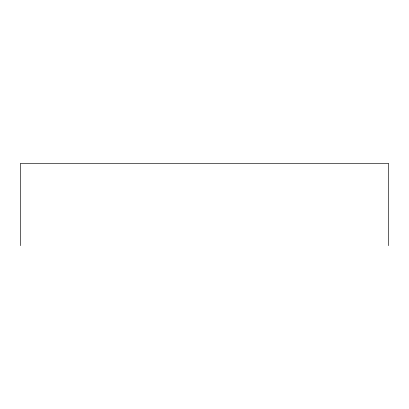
<?xml version="1.0" encoding="UTF-8"?>
<svg xmlns="http://www.w3.org/2000/svg" width="409" height="409" viewBox="0 0 409 409"><rect width="100%" height="100%" fill="white"/><g stroke="black" fill="none" stroke-linecap="round" stroke-linejoin="round"><path stroke-width="0.61" d="M388.55 245.651L388.55 163.349L20.45 163.349L20.45 245.651"/></g></svg>
